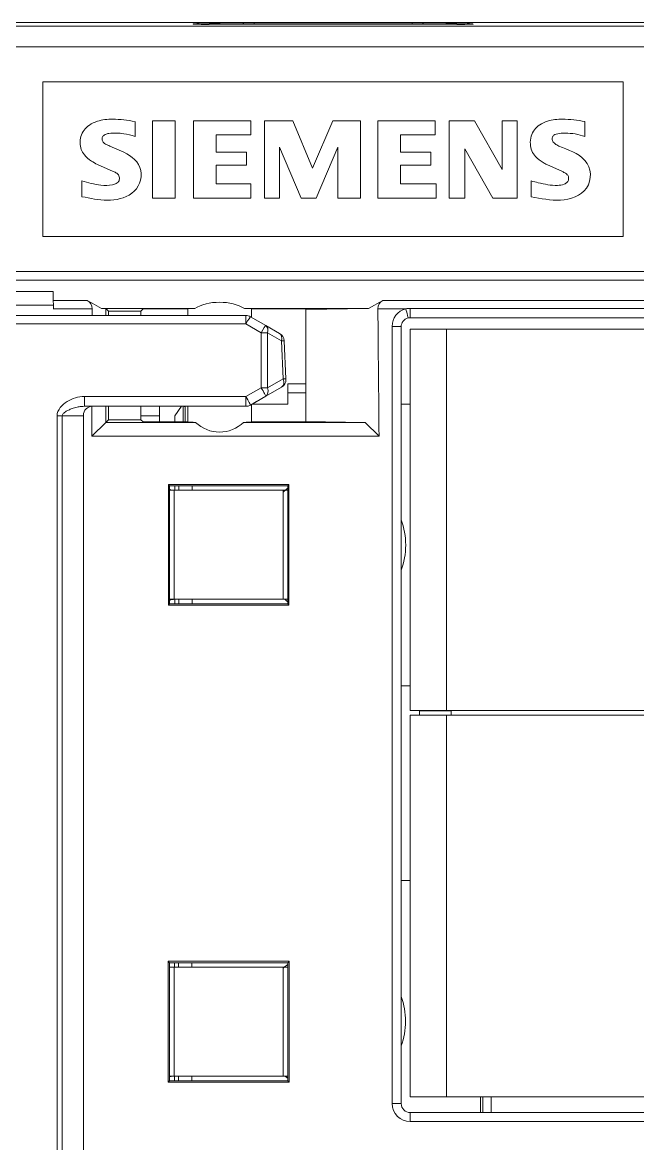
# Model space of a CAD drawing. Header units: millimetres. Extents: x 41350 to 54029, y 25852 to 34717.
# Drawn here: x 46964.56 to 46978.1, y 32970.85 to 32995.53 of the extents above; entities that cross this region are included whole.
import ezdxf

# ---------------------------------------------------------------- set-up
doc = ezdxf.new("R2010")
doc.units = ezdxf.units.MM
doc.set_wipeout_variables(frame=1)
doc.layers.add('! NO PLOT !', color=7, linetype='Continuous', true_color=0xff75dd, plot=False)
doc.layers.add('000-PI-Oprema', color=30, linetype='Continuous', lineweight=5)

# ---------------------------------------------------------------- blocks, each defined once
blk = doc.blocks.new('6EP4438-7EB00-3DX0')
at = {"layer": '000-PI-Oprema'}
for p, q in [((-21.003, 67.5), (21, 67.5)), ((20.794, 67.5), (-20.794, 67.5)), ((-8.297, 67.42), (21, 67.42)), ((-3.081, 67.464), (-3.082, 67.469)), ((-2.978, 67.473), (-1.991, 67.49)), ((2.729, 67.458), (-2.729, 67.458)), ((-1.968, 67.458), (-1.991, 67.49)), ((-1.741, 67.492), (1.741, 67.492)), ((-1.741, 67.458), (-1.741, 67.492)), ((1.741, 67.458), (1.741, 67.492)), ((1.991, 67.49), (1.968, 67.458)), ((1.991, 67.49), (2.978, 67.473)), ((3.082, 67.469), (3.081, 67.464)), ((21, 66.962), (-8.292, 66.962)), ((-6.392, 62.784), (-6.392, 66.195)), ((-6.392, 66.195), (6.391, 66.195)), ((6.391, 66.195), (6.391, 62.784)), ((-4.362, 64.987), (-4.362, 65.316)), ((-3.979, 65.333), (-3.979, 63.628)), ((-3.478, 65.333), (-3.979, 65.333)), ((-3.478, 63.628), (-3.478, 65.333)), ((-3.076, 65.333), (-3.076, 63.628)), ((-1.809, 65.333), (-3.076, 65.333)), ((-1.809, 65.026), (-1.809, 65.333)), ((-1.507, 65.333), (-1.507, 63.628)), ((-0.889, 65.333), (-1.507, 65.333)), ((-0.451, 64.295), (-0.889, 65.333)), ((-0.009, 65.333), (-0.451, 64.295)), ((0.605, 65.333), (-0.009, 65.333)), ((0.605, 63.628), (0.605, 65.333)), ((0.988, 65.333), (0.988, 63.628)), ((2.251, 65.333), (0.988, 65.333)), ((2.251, 65.026), (2.251, 65.333)), ((2.558, 65.333), (2.558, 63.628)), ((3.112, 65.333), (2.558, 65.333)), ((3.726, 64.26), (3.112, 65.333)), ((3.726, 65.333), (3.726, 64.26)), ((4.055, 65.333), (3.726, 65.333)), ((4.055, 63.628), (4.055, 65.333)), ((5.548, 64.987), (5.548, 65.316)), ((-2.575, 65.026), (-1.809, 65.026)), ((-2.575, 64.643), (-2.575, 65.026)), ((1.484, 65.026), (2.251, 65.026)), ((1.484, 64.643), (1.484, 65.026)), ((-4.61, 64.643), (-4.917, 64.778)), ((-1.178, 64.756), (-0.7, 63.628)), ((-1.178, 63.628), (-1.178, 64.756)), ((-0.375, 63.628), (0.108, 64.756)), ((0.108, 64.756), (0.108, 63.628)), ((2.904, 64.716), (3.518, 63.628)), ((2.904, 63.628), (2.904, 64.716)), ((-1.908, 64.643), (-2.575, 64.643)), ((-1.908, 64.354), (-1.908, 64.643)), ((2.156, 64.643), (1.484, 64.643)), ((2.156, 64.354), (2.156, 64.643)), ((-5.187, 64.373), (-4.84, 64.219)), ((-2.575, 64.354), (-1.908, 64.354)), ((-2.575, 63.949), (-2.575, 64.354)), ((1.484, 64.354), (2.156, 64.354)), ((1.484, 63.949), (1.484, 64.354)), ((4.709, 64.373), (5.052, 64.219)), ((-5.53, 64.011), (-5.53, 63.664)), ((-1.809, 63.949), (-2.575, 63.949)), ((-1.809, 63.628), (-1.809, 63.949)), ((2.273, 63.949), (1.484, 63.949)), ((2.273, 63.628), (2.273, 63.949)), ((4.362, 64.011), (4.362, 63.664)), ((-3.979, 63.628), (-3.478, 63.628)), ((-3.076, 63.628), (-1.809, 63.628)), ((-1.507, 63.628), (-1.178, 63.628)), ((-0.7, 63.628), (-0.375, 63.628)), ((0.108, 63.628), (0.605, 63.628)), ((0.988, 63.628), (2.273, 63.628)), ((2.558, 63.628), (2.904, 63.628)), ((3.518, 63.628), (4.055, 63.628)), ((6.391, 62.784), (-6.392, 62.784)), ((-8.186, 62.016), (15.709, 62.016)), ((15.709, 61.827), (-8.186, 61.827)), ((-8.194, 61.58), (-6.168, 61.58)), ((-6.168, 61.58), (-6.162, 61.38)), ((-6.161, 61.275), (-8.2, 61.275)), ((-6.162, 61.38), (-5.418, 61.38)), ((-5.418, 61.38), (-5.308, 61.319)), ((-5.308, 61.319), (-5.1, 61.204)), ((0.782, 61.204), (1.093, 61.38)), ((1.093, 61.38), (15.695, 61.38)), ((-8.25, 61.049), (-1.92, 61.049)), ((-5.308, 61.197), (-6.161, 61.197)), ((-5.1, 61.204), (-3.046, 61.204)), ((-5.1, 61.204), (-5.003, 61.203)), ((-5.003, 61.203), (-4.946, 61.146)), ((-4.946, 61.049), (-4.946, 61.146)), ((-4.946, 61.146), (-4.235, 61.146)), ((-4.235, 61.146), (-4.186, 61.195)), ((-4.235, 61.146), (-4.235, 61.049)), ((-3.976, 61.049), (-4.231, 61.049)), ((-3.2, 61.195), (-4.186, 61.195)), ((-3.976, 61.049), (-3.945, 61.049)), ((-3.945, 61.049), (-3.506, 61.049)), ((-3.506, 61.049), (-3.2, 61.049)), ((-3.2, 61.2), (-3.2, 61.049)), ((-1.954, 61.204), (0.782, 61.204)), ((-1.92, 61.049), (-1.92, 60.864)), ((-1.82, 61.022), (-1.483, 60.828)), ((-1.8, 61.2), (-1.8, 61.011)), ((-0.607, 61.195), (-1.8, 61.195)), ((-0.607, 61.195), (-0.599, 61.18)), ((-0.6, 58.718), (-0.599, 61.18)), ((-0.599, 61.18), (0.782, 61.204)), ((1.602, 61.197), (0.986, 61.197)), ((1.7, 61), (1.651, 60.994)), ((1.7, 61.203), (15.2, 61.203)), ((1.7, 61), (1.7, 61.203)), ((1.7, 61), (15.2, 61)), ((15.2, 61), (1.7, 61)), ((-1.92, 60.864), (-8.25, 60.864)), ((-1.583, 60.67), (-1.92, 60.864)), ((-1.495, 60.834), (-1.201, 60.665)), ((-1.483, 60.828), (-1.179, 60.652)), ((1.3, 43.701), (1.3, 60.809)), ((1.5, 60.8), (1.5, 43.7)), ((2.5, 60.75), (1.7, 60.75)), ((1.7, 60.75), (1.7, 52.35)), ((2.2, 60.75), (2.293, 60.75)), ((2.2, 60.75), (2.293, 60.75)), ((2.5, 60.75), (2.5, 52.35)), ((14.4, 60.75), (2.5, 60.75)), ((-1.583, 59.458), (-1.583, 60.67)), ((-1.441, 60.665), (-1.441, 59.454)), ((-1.138, 60.49), (-1.441, 60.665)), ((-1.096, 59.653), (-1.138, 60.49)), ((-1.037, 59.653), (-1.079, 60.489)), ((-1.441, 59.454), (-1.096, 59.653)), ((-1.147, 59.464), (-1.088, 59.498)), ((-1.088, 59.498), (-1.089, 59.509)), ((-1, 59.545), (-1, 59.345)), ((-1, 59.545), (-0.6, 59.545)), ((-5.476, 59.264), (-1.92, 59.264)), ((-5.476, 59.049), (-5.476, 59.264)), ((-1.92, 59.264), (-1.583, 59.458)), ((-1.92, 59.264), (-1.92, 59.049)), ((-1.483, 59.27), (-1.82, 59.076)), ((-1.688, 59.152), (-1.137, 59.47)), ((-1.137, 59.47), (-1.483, 59.27)), ((-1, 59.345), (-1, 59.095)), ((-1, 59.345), (-0.6, 59.345)), ((-1.92, 59.049), (-5.476, 59.049)), ((-5.476, 59.049), (-5.3, 59.049)), ((-5.3, 59.049), (-5.023, 59.049)), ((-5.023, 59.049), (-3.924, 59.049)), ((-4.946, 58.754), (-4.946, 59.049)), ((-4.235, 59.049), (-4.235, 58.754)), ((-4, 59.049), (-3.632, 59.049)), ((-3.2, 59.049), (-3.924, 59.049)), ((-3.812, 59.049), (-3.843, 59.049)), ((-3.825, 58.838), (-3.825, 59.049)), ((-3.562, 59.049), (-3.812, 59.049)), ((-3.632, 59.049), (-2.977, 59.049)), ((-3.523, 59.049), (-3.562, 59.049)), ((-3.272, 59.049), (-3.523, 59.049)), ((-3.338, 59.049), (-3.488, 58.836)), ((-3.305, 58.705), (-3.305, 59.049)), ((-3.2, 59.049), (-3.275, 59.049)), ((-3.274, 59.037), (-3.274, 59.049)), ((-3.255, 59.049), (-3.255, 58.705)), ((-3.2, 59.049), (-3.2, 58.7)), ((-2.977, 59.049), (-2.805, 59.049)), ((-2.805, 59.049), (-2.612, 59.049)), ((-2.612, 59.049), (-2.498, 59.049)), ((-2.498, 59.049), (-2.12, 59.049)), ((-2.12, 59.049), (-2.022, 59.049)), ((-2.022, 59.049), (-1.92, 59.049)), ((-1.688, 59.152), (-1.82, 59.076)), ((-1.8, 59.087), (-1.8, 58.7)), ((-1, 59.095), (-1.786, 59.095)), ((1.7, 59.095), (1.5, 59.095)), ((-6.079, -20.748), (-6.08, 58.839)), ((-5.965, 58.837), (-5.965, -20.747)), ((-5.5, 58.849), (-5.5, 58.842)), ((-5.5, -20.749), (-5.5, 58.842)), ((-5.005, 58.695), (-4.946, 58.754)), ((-4.235, 58.754), (-4.946, 58.754)), ((-4.235, 58.838), (-3.825, 58.838)), ((-4.235, 58.754), (-4.186, 58.705)), ((-3.488, 58.705), (-3.488, 58.836)), ((-5.005, 58.696), (-5.31, 58.39)), ((-5.005, 58.695), (-3.029, 58.695)), ((-3.2, 58.705), (-4.186, 58.705)), ((-1.971, 58.695), (0.71, 58.695)), ((-0.607, 58.705), (-1.8, 58.705)), ((-0.6, 58.718), (-0.607, 58.705)), ((0.71, 58.695), (-0.6, 58.718)), ((1.012, 58.39), (0.71, 58.695)), ((1.012, 58.39), (-5.31, 58.39)), ((-0.974, 57.326), (-3.626, 57.326)), ((-3.6, 57.3), (-3.626, 57.326)), ((-3.6, 54.7), (-3.6, 57.3)), ((-3.6, 57.3), (-1, 57.3)), ((-3.488, 57.2), (-3.488, 57.3)), ((-3.4, 57.2), (-3.4, 57.3)), ((-3.105, 57.2), (-3.105, 57.3)), ((-1, 57.3), (-0.974, 57.326)), ((-1, 57.3), (-1, 54.7)), ((-3.5, 57.2), (-3.6, 57.2)), ((-3.485, 57.2), (-3.6, 57.2)), ((-3.5, 57.2), (-1.1, 57.2)), ((-3.5, 57.2), (-3.5, 54.8)), ((-1, 57.2), (-1.1, 57.2)), ((-1.1, 54.8), (-1.1, 57.2)), ((-3.6, 54.8), (-3.5, 54.8)), ((-3.6, 54.8), (-3.485, 54.8)), ((-3.485, 54.8), (-3.525, 54.8)), ((-3.525, 54.8), (-3.5, 54.8)), ((-1.1, 54.8), (-3.5, 54.8)), ((-3.488, 54.7), (-3.488, 54.8)), ((-3.488, 54.8), (-2.958, 54.8)), ((-3.4, 54.7), (-3.4, 54.8)), ((-3.105, 54.7), (-3.105, 54.8)), ((-2.958, 54.8), (-2.17, 54.8)), ((-2.17, 54.8), (-1.231, 54.8)), ((-1.231, 54.8), (-1, 54.8)), ((-1, 54.8), (-1.1, 54.8)), ((-3.6, 54.7), (-3.628, 54.672)), ((-3.628, 54.672), (-0.972, 54.672)), ((-1, 54.7), (-3.6, 54.7)), ((-1, 54.7), (-0.972, 54.672)), ((1.7, 52.895), (1.5, 52.895)), ((1.7, 52.895), (1.5, 52.895)), ((2.5, 52.35), (1.7, 52.35)), ((1.7, 52.35), (2.5, 52.35)), ((1.9, 52.35), (1.9, 52.345)), ((1.9, 52.345), (1.9, 52.25)), ((2.6, 52.345), (1.9, 52.345)), ((2.6, 52.345), (1.9, 52.345)), ((2.2, 52.35), (3.2, 52.35)), ((2.2, 52.35), (3.2, 52.35)), ((2.5, 52.35), (14.4, 52.35)), ((14.4, 52.35), (2.5, 52.35)), ((2.6, 52.35), (2.6, 52.345)), ((2.6, 52.345), (2.6, 52.25)), ((5.298, 52.35), (3.798, 52.35)), ((5.298, 52.35), (3.798, 52.35)), ((5.674, 52.35), (4.174, 52.35)), ((2.5, 52.25), (1.7, 52.25)), ((1.7, 52.25), (1.7, 43.85)), ((2.2, 52.25), (2.307, 52.25)), ((2.2, 52.25), (2.293, 52.25)), ((2.5, 52.25), (2.5, 43.85)), ((14.4, 52.25), (2.5, 52.25)), ((1.7, 48.61), (1.5, 48.61)), ((-0.969, 46.831), (-3.631, 46.831)), ((-3.6, 46.8), (-3.631, 46.831)), ((-3.6, 44.2), (-3.6, 46.8)), ((-3.6, 46.8), (-1, 46.8)), ((-3.5, 46.7), (-3.6, 46.7)), ((-3.565, 46.7), (-3.597, 46.7)), ((-3.524, 46.7), (-3.565, 46.7)), ((-3.5, 46.7), (-1.1, 46.7)), ((-3.5, 46.7), (-3.5, 44.3)), ((-3.493, 46.7), (-3.493, 46.8)), ((-3.405, 46.7), (-3.405, 46.8)), ((-3.11, 46.7), (-3.11, 46.8)), ((-1, 46.7), (-1.1, 46.7)), ((-1.1, 44.3), (-1.1, 46.7)), ((-1, 46.8), (-0.969, 46.831)), ((-1, 46.8), (-1, 44.2)), ((-3.6, 44.2), (-3.632, 44.168)), ((-3.6, 44.3), (-3.5, 44.3)), ((-1, 44.2), (-3.6, 44.2)), ((-3.598, 44.3), (-3.565, 44.3)), ((-3.565, 44.3), (-3.524, 44.3)), ((-3.524, 44.3), (-2.17, 44.3)), ((-1.1, 44.3), (-3.5, 44.3)), ((-3.493, 44.2), (-3.493, 44.3)), ((-3.405, 44.2), (-3.405, 44.3)), ((-3.11, 44.2), (-3.11, 44.3)), ((-2.17, 44.3), (-1.231, 44.3)), ((-1.231, 44.3), (-1, 44.3)), ((-1, 44.3), (-1.1, 44.3)), ((-1, 44.2), (-0.968, 44.168)), ((-3.632, 44.168), (-0.968, 44.168)), ((2.5, 43.85), (1.7, 43.85)), ((1.7, 43.85), (2.5, 43.85)), ((2.2, 43.85), (3.2, 43.85)), ((2.2, 43.85), (3.2, 43.85)), ((2.5, 43.85), (14.4, 43.85)), ((14.4, 43.85), (2.5, 43.85)), ((3.25, 43.5), (3.25, 43.85)), ((3.3, 43.85), (3.3, 43.5)), ((3.483, 43.5), (3.483, 43.85)), ((5.298, 43.85), (3.798, 43.85)), ((5.298, 43.85), (3.798, 43.85)), ((5.674, 43.85), (4.174, 43.85)), ((1.7, 43.5), (15.2, 43.5)), ((1.7, 43.301), (1.7, 43.5)), ((15.2, 43.301), (1.7, 43.301))]:
    blk.add_line(p, q, dxfattribs=at)
for centre, radius, start, end in [((-2.993, 66.598), 0.875, 89.0285, 95.7992), ((-2.819, 72.511), 5.054, 267.0218, 271.0225), ((-1.757, 52.356), 15.136, 89.9424, 90.8862), ((1.757, 52.359), 15.133, 89.1137, 90.0577), ((2.819, 72.511), 5.054, 268.9777, 272.9784), ((2.993, 66.599), 0.874, 84.1964, 90.9759), ((-4.841, 63.222), 2.147, 77.0946, 90.4428), ((5.042, 62.981), 2.389, 77.773, 89.7644), ((-5.519, 61.195), 0.211, 0.723, 61.4422), ((1.195, 61.198), 0.209, 119.3548, 180.1251), ((-1.92, 60.849), 0.2, 60, 90), ((-2007.367, 41.035), 2008.454, 0.4951, 0.575184), ((1.7, 60.809), 0.4, 104.1592, 180.009), ((1.7, 60.8), 0.2, 104.142, 180), ((1.699, 60.421), 0.782, 89.9617, 97.1364), ((-1.279, 60.479), 0.2, 2.8816, 60), ((-1.237, 59.643), 0.2, 300, 0), ((-1.237, 59.643), 0.2, 0, 2.8517), ((-5.3, 58.849), 0.2, 90, 180), ((-5.3, 58.849), 0.2, 90.0163, 179.9837), ((-1.92, 59.249), 0.2, 270, 300), ((-1.92, 59.249), 0.2, 270, 300), ((-6.235, 104.177), 45.341, 270.3413, 270.9291), ((-3.487, 57.499), 0.299, 247.5596, 270.333), ((0, 55.995), 1.6, 128.6825, 133.4329), ((0, 55.995), 1.6, 128.6825, 131.1382), ((0, 55.995), 1.6, 0, 20.3648), ((0, 55.995), 1.6, 0, 20.3648), ((0, 55.995), 1.6, 339.6352, 0), ((-3.487, 54.501), 0.299, 89.667, 112.4404), ((0, 55.995), 1.6, 228.3204, 231.3175), ((-3.524, 47), 0.3, 255.0609, 269.9749), ((-0.005, 45.51), 1.6, 128.4535, 133.1868), ((-0.005, 45.51), 1.6, 128.4535, 133.1868), ((-0.005, 45.51), 1.6, 0, 19.8438), ((-0.005, 45.51), 1.6, 0, 19.8438), ((-0.005, 45.51), 1.6, 340.1562, 0), ((-3.524, 44), 0.3, 90.0247, 104.7218), ((-0.005, 45.51), 1.6, 229.1347, 231.5465), ((1.7, 43.701), 0.4, 179.9865, 269.9865), ((1.7, 43.7), 0.2, 180, 270)]:
    blk.add_arc(centre, radius, start, end, dxfattribs=at)
for centre, major_axis, ratio, start_param, end_param in [((-6.164, 61.207), (0, -0.2), 0.017455, 1.523211, 2.617994), ((-2.5, 60.907), (-0.75, 0), 0.57735, 3.897748, 5.52703), ((-2.5, 61.195), (-0.75, 0), 0.017455, -0.756155, -0.367208), ((-2.5, 61.195), (0.75, 0), 0.017455, 0.367208, 0.756155), ((-1.92, 60.849), (-0.1, -0.173), 0.038257, 3.141593, 4.646223), ((1.602, 61.188), (0.049, -0.194), 0.011634, 0, 1.616938), ((-1.583, 60.654), (-0.1, -0.173), 0.038134, 3.141593, 4.646434), ((-1.583, 60.654), (-0.1, -0.173), 0.638844, 1.982484, 3.141593), ((1.3, 60.8), (0.2, 0), 0.046653, 0, 1.570796), ((-1.583, 60.654), (0.2, 0), 0.076103, 0.785398, 1.570796), ((-1.279, 60.479), (-0.1, -0.173), 0.638882, 1.982357, 3.141593), ((-1.279, 60.479), (-0.2, -0.01), 0.02561, 3.141808, 3.924436), ((-1.237, 59.643), (0.1, -0.173), 0.671419, 0, 1.258016), ((-1.237, 59.643), (-0.2, -0.01), 0.025089, 3.141406, 3.924501), ((-1.92, 59.249), (0.1, -0.173), 0.03725, 0, 1.635226), ((-1.583, 59.443), (0.2, 0), 0.074588, 0.785398, 1.570796), ((-1.583, 59.443), (0.1, -0.173), 0.037372, 0, 1.635437), ((-1.583, 59.443), (0.1, -0.173), 0.671354, 0, 1.257835), ((-6.08, 58.825), (0.2, 0), 0.073815, 0.961414, 1.570795), ((-3.804, 58.838), (0, -1.2), 0.017455, 4.712389, 4.823549), ((-2.5, 58.705), (-0.75, 0), 0.017455, 0.367208, 0.787178), ((-2.5, 59.214), (-0.75, 0), 0.976758, 0.787178, 2.354414), ((-2.5, 58.705), (0.75, 0), 0.017455, -0.787178, -0.367208), ((3.78, 41), (0, 424.611), 0.017455, 1.532336, 1.538592), ((-8.38, 41), (0, 424.611), 0.017455, -1.538592, -1.532336), ((3.78, 41), (0, 424.609), 0.017455, 1.557063, 1.563335), ((-3.565, 46.95), (0, -0.25), 0.993203, 6.142759, 6.283185), ((-8.38, 41), (0, 424.609), 0.017455, -1.563335, -1.557063), ((-3.565, 44.05), (0, 0.25), 0.993203, 0, 0.140427), ((1.3, 43.7), (0.2, 0), 0.006362, 0, 1.570796)]:
    blk.add_ellipse(centre, major_axis=major_axis, ratio=ratio, start_param=start_param, end_param=end_param, dxfattribs=at)
for points, knots in [([(-4.858, 65.37), (-4.97, 65.37), (-5.084, 65.358), (-5.19, 65.323), (-5.253, 65.303), (-5.313, 65.275), (-5.368, 65.238), (-5.411, 65.208), (-5.452, 65.172), (-5.483, 65.129), (-5.515, 65.087), (-5.539, 65.037), (-5.553, 64.986), (-5.566, 64.94), (-5.571, 64.892), (-5.57, 64.845), (-5.57, 64.798), (-5.561, 64.751), (-5.545, 64.706), (-5.529, 64.662), (-5.505, 64.621), (-5.476, 64.584), (-5.434, 64.531), (-5.381, 64.486), (-5.324, 64.449), (-5.281, 64.42), (-5.234, 64.395), (-5.187, 64.373)], [0, 0, 0, 0, 0.205713, 0.205713, 0.205713, 0.325939, 0.325939, 0.325939, 0.42306, 0.42306, 0.42306, 0.521138, 0.521138, 0.521138, 0.607635, 0.607635, 0.607635, 0.693946, 0.693946, 0.693946, 0.780208, 0.780208, 0.780208, 0.904413, 0.904413, 0.904413, 1, 1, 1, 1]), ([(5.052, 65.37), (4.941, 65.37), (4.829, 65.359), (4.723, 65.326), (4.662, 65.308), (4.603, 65.281), (4.55, 65.246), (4.506, 65.216), (4.465, 65.179), (4.433, 65.137), (4.401, 65.094), (4.376, 65.045), (4.362, 64.993), (4.346, 64.936), (4.34, 64.876), (4.345, 64.817), (4.348, 64.768), (4.359, 64.719), (4.379, 64.673), (4.398, 64.628), (4.426, 64.586), (4.459, 64.549), (4.506, 64.496), (4.564, 64.453), (4.625, 64.417), (4.652, 64.401), (4.68, 64.386), (4.709, 64.373)], [0, 0, 0, 0, 0.204453, 0.204453, 0.204453, 0.322183, 0.322183, 0.322183, 0.420386, 0.420386, 0.420386, 0.519461, 0.519461, 0.519461, 0.628831, 0.628831, 0.628831, 0.719927, 0.719927, 0.719927, 0.810963, 0.810963, 0.810963, 0.942233, 0.942233, 0.942233, 1, 1, 1, 1]), ([(-4.917, 64.778), (-4.948, 64.791), (-4.98, 64.805), (-5.009, 64.822), (-5.024, 64.83), (-5.038, 64.839), (-5.05, 64.849), (-5.059, 64.857), (-5.067, 64.865), (-5.073, 64.875), (-5.079, 64.886), (-5.084, 64.897), (-5.086, 64.908), (-5.088, 64.922), (-5.089, 64.936), (-5.087, 64.95), (-5.085, 64.961), (-5.082, 64.971), (-5.077, 64.981), (-5.071, 64.991), (-5.065, 64.999), (-5.057, 65.007), (-5.046, 65.017), (-5.032, 65.025), (-5.019, 65.032), (-4.993, 65.044), (-4.965, 65.051), (-4.937, 65.055), (-4.829, 65.072), (-4.718, 65.065), (-4.61, 65.05), (-4.525, 65.039), (-4.442, 65.016), (-4.362, 64.987)], [0, 0, 0, 0, 0.096904, 0.096904, 0.096904, 0.143138, 0.143138, 0.143138, 0.176712, 0.176712, 0.176712, 0.210487, 0.210487, 0.210487, 0.250438, 0.250438, 0.250438, 0.281421, 0.281421, 0.281421, 0.312414, 0.312414, 0.312414, 0.355849, 0.355849, 0.355849, 0.437382, 0.437382, 0.437382, 0.75282, 0.75282, 0.75282, 1, 1, 1, 1]), ([(4.975, 64.778), (4.944, 64.793), (4.914, 64.809), (4.888, 64.829), (4.874, 64.84), (4.86, 64.851), (4.849, 64.865), (4.841, 64.875), (4.833, 64.886), (4.829, 64.898), (4.825, 64.908), (4.822, 64.919), (4.822, 64.929), (4.821, 64.94), (4.823, 64.95), (4.825, 64.961), (4.828, 64.972), (4.834, 64.983), (4.841, 64.993), (4.847, 65.002), (4.855, 65.009), (4.864, 65.015), (4.878, 65.026), (4.896, 65.034), (4.913, 65.04), (4.96, 65.057), (5.01, 65.061), (5.06, 65.063), (5.205, 65.067), (5.354, 65.05), (5.492, 65.006), (5.511, 65), (5.529, 64.993), (5.548, 64.987)], [0, 0, 0, 0, 0.098206, 0.098206, 0.098206, 0.14875, 0.14875, 0.14875, 0.18706, 0.18706, 0.18706, 0.218013, 0.218013, 0.218013, 0.248693, 0.248693, 0.248693, 0.284027, 0.284027, 0.284027, 0.31457, 0.31457, 0.31457, 0.368267, 0.368267, 0.368267, 0.513674, 0.513674, 0.513674, 0.943268, 0.943268, 0.943268, 1, 1, 1, 1]), ([(4.362, 63.664), (4.575, 63.624), (4.788, 63.578), (5.226, 63.6), (5.458, 63.673), (5.707, 64.036), (5.692, 64.299), (5.401, 64.628), (5.176, 64.69), (4.975, 64.778)], [0, 0, 0, 0, 0.25, 0.25, 0.5, 0.5, 0.75, 0.75, 1, 1, 1, 1]), ([(-5.53, 63.664), (-5.345, 63.627), (-5.161, 63.587), (-4.783, 63.588), (-4.585, 63.624), (-4.278, 63.853), (-4.198, 64.056), (-4.274, 64.425), (-4.437, 64.562), (-4.61, 64.643)], [0, 0, 0, 0, 0.25, 0.25, 0.5, 0.5, 0.75, 0.75, 1, 1, 1, 1]), ([(-4.84, 64.219), (-4.813, 64.209), (-4.787, 64.197), (-4.764, 64.18), (-4.751, 64.17), (-4.739, 64.158), (-4.729, 64.144), (-4.72, 64.131), (-4.712, 64.115), (-4.709, 64.099), (-4.705, 64.085), (-4.704, 64.07), (-4.705, 64.055), (-4.706, 64.042), (-4.709, 64.029), (-4.714, 64.016), (-4.719, 64.004), (-4.727, 63.993), (-4.736, 63.983), (-4.748, 63.971), (-4.761, 63.961), (-4.776, 63.953), (-4.801, 63.94), (-4.829, 63.931), (-4.857, 63.925), (-4.942, 63.908), (-5.03, 63.909), (-5.116, 63.918), (-5.257, 63.934), (-5.395, 63.97), (-5.53, 64.011)], [0, 0, 0, 0, 0.074859, 0.074859, 0.074859, 0.118688, 0.118688, 0.118688, 0.163118, 0.163118, 0.163118, 0.201652, 0.201652, 0.201652, 0.237019, 0.237019, 0.237019, 0.272579, 0.272579, 0.272579, 0.315959, 0.315959, 0.315959, 0.392131, 0.392131, 0.392131, 0.623182, 0.623182, 0.623182, 1, 1, 1, 1]), ([(5.052, 64.219), (5.074, 64.206), (5.096, 64.193), (5.117, 64.179), (5.132, 64.169), (5.146, 64.16), (5.159, 64.148), (5.166, 64.141), (5.172, 64.133), (5.176, 64.124), (5.182, 64.113), (5.184, 64.1), (5.186, 64.088), (5.188, 64.069), (5.188, 64.049), (5.183, 64.03), (5.179, 64.017), (5.174, 64.005), (5.167, 63.995), (5.159, 63.984), (5.15, 63.975), (5.14, 63.967), (5.124, 63.954), (5.106, 63.945), (5.087, 63.938), (5.041, 63.921), (4.991, 63.915), (4.942, 63.913), (4.8, 63.907), (4.657, 63.938), (4.519, 63.971), (4.466, 63.983), (4.414, 63.997), (4.362, 64.011)], [0, 0, 0, 0, 0.066844, 0.066844, 0.066844, 0.112254, 0.112254, 0.112254, 0.13843, 0.13843, 0.13843, 0.171024, 0.171024, 0.171024, 0.222843, 0.222843, 0.222843, 0.256956, 0.256956, 0.256956, 0.290957, 0.290957, 0.290957, 0.343934, 0.343934, 0.343934, 0.47405, 0.47405, 0.47405, 0.855731, 0.855731, 0.855731, 1, 1, 1, 1]), ([(-6.08, 58.839), (-6.08, 58.907), (-6.049, 58.97), (-5.965, 59.075), (-5.912, 59.118), (-5.743, 59.223), (-5.611, 59.264), (-5.476, 59.264)], [0, 0, 0, 0, 0.25, 0.25, 0.5, 0.5, 1, 1, 1, 1]), ([(-5.476, 59.049), (-5.5, 59.048), (-5.554, 59.046), (-5.646, 59.03), (-5.739, 59.003), (-5.817, 58.971), (-5.873, 58.943), (-5.912, 58.917), (-5.941, 58.89), (-5.96, 58.864), (-5.964, 58.845), (-5.965, 58.837)], [0, 0, 0, 0, 0.127206, 0.294524, 0.499974, 0.651063, 0.749988, 0.834471, 0.90287, 0.956933, 1, 1, 1, 1])]:
    blk.add_open_spline(points, degree=3, knots=knots, dxfattribs=at)
for points in [[(-5.308, 61.049), (-5.308, 61.098), (-5.308, 61.148), (-5.308, 61.197)], [(-5.003, 61.203), (-5.003, 61.151), (-5.003, 61.1), (-5.003, 61.049)], [(-5.31, 58.39), (-5.31, 58.609), (-5.31, 58.828), (-5.31, 59.047)], [(-5.004, 59.049), (-5.004, 58.931), (-5.004, 58.813), (-5.005, 58.695)]]:
    blk.add_open_spline(points, degree=3, dxfattribs=at)
blk = doc.blocks.new('*U443')
at = {"layer": '! NO PLOT !'}
blk.add_blockref('6EP4438-7EB00-3DX0', (0, 0), dxfattribs=at)
blk = doc.blocks.new('*U445')
at = {"layer": '! NO PLOT !', "color": 0, "linetype": 'ByBlock', "lineweight": -2, "transparency": 16777216}
blk.add_blockref('*U443', (45, 0), dxfattribs=at)

msp = doc.modelspace()

# ---------------------------------------------------------------- block references
at = {"layer": '! NO PLOT !'}
msp.add_blockref('*U445', (46926.397, 32928.028), dxfattribs=at)

doc.saveas('drawing.dxf')
